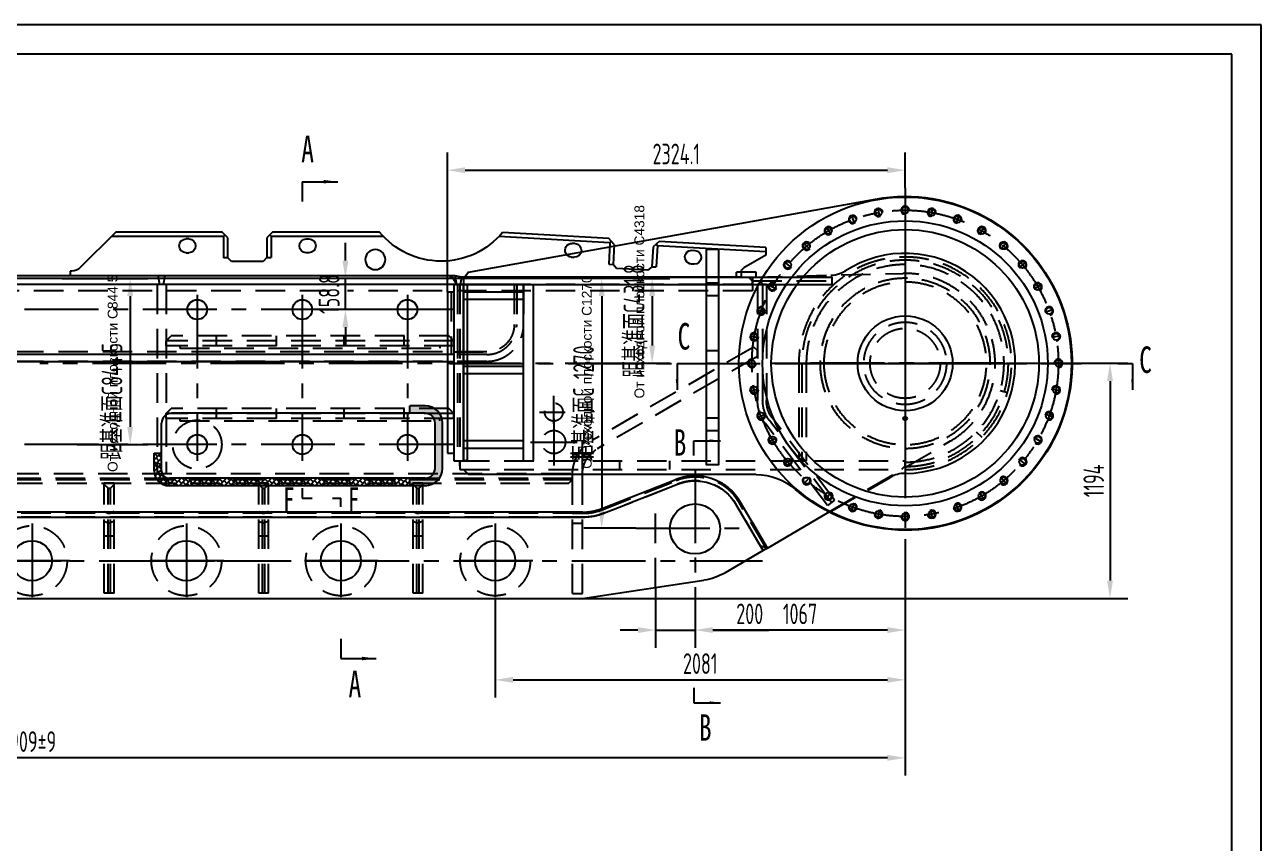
# Model space of a CAD drawing. Header units: millimetres. Extents: x 0 to 12600, y -354 to 8910.
# Drawn here: x 6322 to 12600, y 4751 to 8910 of the extents above; entities that cross this region are included whole.
import ezdxf

# ---------------------------------------------------------------- set-up
doc = ezdxf.new("R2010")
doc.units = ezdxf.units.MM
doc.header["$LTSCALE"] = 300
doc.linetypes.add('F', pattern=[0.75, 0.5, -0.25])
doc.linetypes.add('G', pattern=[2, 1.25, -0.25, 0.25, -0.25])
for name, color, linetype in [('01', 7, 'Continuous'), ('02', 1, 'Continuous'), ('04', 2, 'F'), ('05', 4, 'G'), ('08', 1, 'Continuous'), ('11', 3, 'Continuous')]:
    doc.layers.add(name, color=color, linetype=linetype)
doc.styles.get("Standard").update_dxf_attribs({"font": 'isocp', "width": 0.707, "bigfont": 'intecad.shx'})
doc.dimstyles.new('INTE', dxfattribs={"dimscale": 30, "dimtxt": 3.5, "dimasz": 3, "dimexe": 3, "dimexo": 0, "dimgap": 1, "dimtad": 1, "dimdec": 3, "dimdsep": 46, "dimtxsty": 'Standard', "dimcen": 0, "dimclrd": 1, "dimclre": 1, "dimclrt": 3, "dimaunit": 1, "dimadec": 0, "dimazin": 0, "dimtfac": 1, "dimtdec": 3, "dimtmove": 0, "dimatfit": 0, "dimfxl": 1, "dimarcsym": 0})

# ---------------------------------------------------------------- blocks, each defined once
blk = doc.blocks.new('qwerqwer')
at = {"layer": '01'}
for p, q in [((2543.1, 13184.2), (2275.9, 13289.4)), ((1841.6, 12952.1), (1979.9, 13187.3)), ((2646.9, 13143.3), (2589, 13166.1)), ((9410.6, 13122.1), (2758.6, 13122.1)), ((1841.6, 12952.1), (2033.7, 12839.8)), ((2758.6, 12709.1), (2142.4, 12801.5)), ((8686.6, 12709.1), (2758.6, 12709.1))]:
    blk.add_line(p, q, dxfattribs=at)
for centre, radius, start, end in [((2187.6, 13065.1), 241, 68.51198, 149.5479), ((2758.6, 13427.1), 305, 248.51198, 270), ((2187.6, 13103.1), 305, 239.68437, 261.47489)]:
    blk.add_arc(centre, radius, start, end, dxfattribs=at)
at = {"layer": '05'}
for p, q in [((2187.6, 13366.1), (2187.6, 12764.1)), ((2187.6, 13144.5), (2187.6, 13061.7)), ((2488.6, 13065.1), (1886.6, 13065.1)), ((3201.6, 13042.6), (3201.6, 12757.6)), ((3985.6, 13042.6), (3985.6, 12757.6)), ((4769.6, 13042.6), (4769.6, 12757.6)), ((5553.6, 13042.6), (5553.6, 12757.6)), ((3344.1, 12900.1), (3059.1, 12900.1)), ((4128.1, 12900.1), (3843.1, 12900.1)), ((4912.1, 12900.1), (4627.1, 12900.1)), ((5693.1, 12900.1), (5408.1, 12900.1))]:
    blk.add_line(p, q, dxfattribs=at)
at = {"layer": '05', "color": 4, "linetype": 'G'}
blk.add_line((9413.6, 12900.1), (1844.6, 12900.1), dxfattribs=at)
blk = doc.blocks.new('*D209')
at = {"layer": '08', "color": 1, "lineweight": -2}
for p, q in [((10792, 6296.7), (10792, 5095.3)), ((1882.8, 5981.8), (1882.8, 5095.3)), ((10702, 5185.3), (1972.8, 5185.3))]:
    blk.add_line(p, q, dxfattribs=at)
at = {"layer": '08', "color": 1}
for points in [[(1972.8, 5200.3), (1972.8, 5170.3), (1882.8, 5185.3)], [(10702, 5200.3), (10702, 5170.3), (10792, 5185.3)]]:
    blk.add_solid(points, dxfattribs=at)
at = {"layer": 'Defpoints', "color": 0}
for p in [(10792, 6296.7), (1882.8, 5981.8), (1882.8, 5185.3)]:
    blk.add_point(p, dxfattribs=at)
at = {"layer": '08', "color": 3, "insert": (6337.4, 5267.8), "char_height": 105, "attachment_point": 5}
blk.add_mtext('8909{\\C3;%%p9}', dxfattribs=at)
blk = doc.blocks.new('ewwe')
for p, q in [((2108.2, 14080.3), (7525.2, 14080.3)), ((2439.2, 14125.3), (2413.2, 14080.3)), ((2439.2, 14125.3), (7072.3, 14125.3))]:
    blk.add_line(p, q)
at = {"layer": '04', "color": 2, "linetype": 'F'}
for p, q in [((2121.2, 14080.3), (2121.2, 13877.3)), ((2260.2, 13738.3), (8426.2, 13738.3))]:
    blk.add_line(p, q, dxfattribs=at)
blk.add_arc((2260.2, 13877.3), 139, 180, 270, dxfattribs=at)
blk = doc.blocks.new('55555')
at = {"layer": '04', "color": 2, "linetype": 'F'}
for p, q in [((12461.6, -2661.9), (8702.6, -2661.9)), ((8702.6, -2692.9), (8702.6, -2661.9)), ((12452.5, -2686.9), (8702.6, -2686.9)), ((12450.4, -2692.9), (8702.6, -2692.9)), ((8702.6, -2692.9), (8721.6, -2711.9)), ((12443.4, -2711.9), (12461.6, -2661.9)), ((12443.4, -2711.9), (8721.6, -2711.9))]:
    blk.add_line(p, q, dxfattribs=at)
blk = doc.blocks.new('1q3wwww')
at = {"layer": '01'}
for p, q in [((9065.5, 13221.4), (9606.7, 13252.6)), ((9606.7, 13252.6), (9637.3, 13225.3)), ((9835, 13236.7), (9862.3, 13267.3)), ((9856.5, 13245), (9848.6, 13252)), ((9856.5, 13245), (10419.9, 13277.4)), ((9862.3, 13267.3), (10401.2, 13298.4)), ((11007, 13278.4), (11576.1, 13278.4)), ((11026.5, 13300.4), (11569.6, 13300.4)), ((11398, 13265.4), (11385, 13265.4)), ((11569.6, 13300.4), (11598.1, 13271.7)), ((11576.1, 13278.8), (11575.8, 13170.5)), ((11576.1, 13278.8), (11583.6, 13286.3)), ((11598.1, 13271.7), (11597.8, 13170.5)), ((11795.8, 13270.8), (11825.6, 13300.4)), ((11795.8, 13169.8), (11795.8, 13270.8)), ((11817.8, 13278.4), (11810.7, 13285.6)), ((11817.8, 13278.4), (12387.5, 13278.4)), ((11817.8, 13278.4), (11817.8, 13169.8)), ((11825.6, 13300.4), (12365.5, 13300.4)), ((11995, 13265.4), (12008, 13265.4)), ((12365.5, 13300.4), (12545.9, 13120)), ((9065.5, 13199.4), (9614.9, 13231)), ((9438.5, 13207.8), (9425.5, 13207.1)), ((9614.9, 13231), (9622, 13239)), ((9614.9, 13231), (9621.2, 13123.2)), ((9637.3, 13225.3), (9643.1, 13124.5)), ((9835, 13236.7), (9840.8, 13135.9)), ((9856.5, 13245), (9862.8, 13137.1)), ((10034.5, 13242.2), (10047.5, 13243)), ((11385, 13195.4), (11398, 13195.4)), ((12008, 13195.4), (11995, 13195.4)), ((9429.5, 13137.2), (9442.5, 13138)), ((9643.1, 13124.5), (9621.2, 13123.2)), ((9643.1, 13124.5), (9663.2, 13106.6)), ((9822.9, 13115.8), (9840.8, 13135.9)), ((9862.8, 13137.1), (9840.8, 13135.9)), ((10051.5, 13173.1), (10038.5, 13172.3)), ((11597.8, 13170.5), (11575.8, 13170.5)), ((11597.8, 13170.5), (11616.7, 13151.4)), ((11616.7, 13151.4), (11777.2, 13151.4)), ((11777.2, 13151.4), (11795.8, 13169.8)), ((11795.8, 13169.8), (11817.8, 13169.8)), ((9189.5, 13096.4), (9189.5, 13071.4)), ((9189.5, 13071.4), (10607.5, 13071.4)), ((9663.2, 13106.6), (9822.9, 13115.8)), ((10607.5, 13071.4), (10641.5, 13078.4)), ((10641.5, 13078.4), (12596.5, 13078.4)), ((12588.3, 13102.4), (12596.5, 13102.4)), ((12596.5, 13102.4), (12596.5, 13077.4))]:
    blk.add_line(p, q, dxfattribs=at)
at = {"layer": '01', "color": 7, "linetype": 'Continuous'}
for p, q in [((9065.5, 13221.4), (9065.5, 13183.4)), ((9065.5, 13183.4), (9177.1, 13118))]:
    blk.add_line(p, q, dxfattribs=at)
at = {"layer": '01'}
blk.add_circle((11047.5, 13160.4), 51, dxfattribs=at)
for centre, radius, start, end in [((10713, 13558.4), 406, 219.82054, 320.54596), ((11385, 13230.4), 35, 90, 270), ((11398, 13230.4), 35, 270, 90), ((11995, 13230.4), 35, 90, 270), ((12008, 13230.4), 35, 270, 90), ((9427.5, 13172.2), 35, 93.29936, 273.29936), ((9440.5, 13172.9), 35, 273.29936, 93.29936), ((10036.5, 13207.3), 35, 93.29936, 273.29936), ((10049.5, 13208), 35, 273.29936, 93.29936), ((12588.3, 13162.4), 60, 225, 270)]:
    blk.add_arc(centre, radius, start, end, dxfattribs=at)
at = {"layer": '01', "color": 7, "linetype": 'Continuous'}
blk.add_arc((9164.5, 13096.4), 25, 0, 59.62597, dxfattribs=at)
blk = doc.blocks.new('WREQWRTWQ E')
for p, q in [((5762.2, 13090.2), (5770.1, 13135.2)), ((5770.1, 13135.2), (7405.3, 13135.2)), ((7413.2, 13090.2), (7405.3, 13135.2)), ((5762.2, 13090.2), (7413.2, 13090.2))]:
    blk.add_line(p, q)
blk = doc.blocks.new('53433467755')
blk.add_circle((11104.6, 1421), 101.7)
at = {"layer": '04', "color": 2, "linetype": 'F'}
blk.add_circle((11104.6, 1421), 178, dxfattribs=at)
at = {"layer": '05'}
for p, q in [((11104.6, 1611), (11104.6, 1231)), ((11294.6, 1421), (10914.6, 1421))]:
    blk.add_line(p, q, dxfattribs=at)
blk = doc.blocks.new('*D211')
at = {"layer": '08', "color": 1, "lineweight": -2}
for p, q in [((8467.9, 7551.7), (8467.9, 8260.9)), ((10792, 8079.2), (10792, 8260.9)), ((8557.9, 8170.9), (10702, 8170.9))]:
    blk.add_line(p, q, dxfattribs=at)
at = {"layer": '08', "color": 1}
for points in [[(8557.9, 8185.9), (8557.9, 8155.9), (8467.9, 8170.9)], [(10702, 8185.9), (10702, 8155.9), (10792, 8170.9)]]:
    blk.add_solid(points, dxfattribs=at)
at = {"layer": 'Defpoints', "color": 0}
for p in [(10792, 8170.9), (10792, 8079.2), (8467.9, 7551.7)]:
    blk.add_point(p, dxfattribs=at)
at = {"layer": '08', "color": 3, "insert": (9630, 8253.4), "char_height": 105, "attachment_point": 5}
blk.add_mtext('2324.1', dxfattribs=at)
blk = doc.blocks.new('rewererrere')
at = {"layer": '01'}
blk.add_circle((11298.3, 3260.6), 16.8, dxfattribs=at)
at = {"layer": '02'}
blk.add_arc((11298.3, 3260.6), 21, 260, 170, dxfattribs=at)
at = {"layer": '05'}
blk.add_line((11322.3, 3260.6), (11274.3, 3260.6), dxfattribs=at)
blk = doc.blocks.new('EREERRETERTERTETRT')
at = {"layer": '04', "color": 2, "linetype": 'F'}
for p, q in [((5054.6, 13267.4), (2793.6, 13267.4)), ((2793.6, 13241.4), (2793.6, 13267.4)), ((2793.6, 13267.4), (2793.6, 13241.4)), ((3987.6, 13222.4), (3987.6, 13267.4)), ((4241.6, 13222.4), (4241.6, 13267.4)), ((5054.6, 13267.4), (5054.6, 13222.4)), ((5054.6, 13241.4), (5054.6, 13267.4)), ((2793.6, 13241.4), (2812.6, 13222.4)), ((5054.6, 13222.4), (2812.6, 13222.4))]:
    blk.add_line(p, q, dxfattribs=at)
blk = doc.blocks.new('EWRERTERTE')
for p, q in [((5011, 14725.8), (2943.5, 15097)), ((3550.2, 13697.4), (5010.6, 13697.4)), ((5035.6, 13722.4), (5010.6, 13697.4))]:
    blk.add_line(p, q)
for centre, radius, start, end in [((2793.6, 14262.4), 848, 79.81838, 310.96974), ((5026.6, 14652.4), 10, 90, 180), ((5026.6, 13777.4), 10, 180, 270)]:
    blk.add_arc(centre, radius, start, end)
at = {"layer": '01', "color": 7, "linetype": 'Continuous'}
for p, q in [((5011, 14725.8), (5028.6, 14700.4)), ((5016.6, 14652.4), (5016.6, 13777.4)), ((5035.6, 14662.4), (5035.6, 13767.4))]:
    blk.add_line(p, q, dxfattribs=at)
at = {"layer": '01'}
blk.add_arc((3550.6, 13392.4), 305, 90, 131.22486, dxfattribs=at)
at = {"layer": '05'}
blk.add_line((5105.3, 14262.4), (1900.6, 14262.4), dxfattribs=at)
blk = doc.blocks.new('www')
at = {"layer": '01'}
for radius in [844.5, 724, 679.5]:
    blk.add_circle((10520.3, 10653), radius, dxfattribs=at)
at = {"layer": '05'}
for p, q in [((10520.3, 11542.5), (10520.3, 9763.5)), ((11409.8, 10653), (9630.8, 10653))]:
    blk.add_line(p, q, dxfattribs=at)
blk = doc.blocks.new('*D212')
at = {"layer": '08', "color": 1, "lineweight": -2}
for p, q in [((11685, 7189.7), (11922.1, 7189.7)), ((11832.1, 7099.7), (11832.1, 6085.7)), ((9154, 5995.7), (11922.1, 5995.7))]:
    blk.add_line(p, q, dxfattribs=at)
at = {"layer": '08', "color": 1}
for points in [[(11817.1, 7099.7), (11847.1, 7099.7), (11832.1, 7189.7)], [(11817.1, 6085.7), (11847.1, 6085.7), (11832.1, 5995.7)]]:
    blk.add_solid(points, dxfattribs=at)
at = {"layer": 'Defpoints', "color": 0}
for p in [(11685, 7189.7), (9154, 5995.7), (11832.1, 5995.7)]:
    blk.add_point(p, dxfattribs=at)
at = {"layer": '08', "color": 3, "insert": (11749.6, 6592.7), "char_height": 105, "attachment_point": 5, "rotation": 90}
blk.add_mtext('1194', dxfattribs=at)
blk = doc.blocks.new('*D213')
at = {"layer": '08', "color": 1, "lineweight": -2}
for p, q in [((10792, 6296.7), (10792, 5744.5)), ((9725, 6050.7), (9725, 5744.5)), ((10702, 5834.5), (9815, 5834.5))]:
    blk.add_line(p, q, dxfattribs=at)
at = {"layer": '08', "color": 1}
for points in [[(9815, 5849.5), (9815, 5819.5), (9725, 5834.5)], [(10702, 5849.5), (10702, 5819.5), (10792, 5834.5)]]:
    blk.add_solid(points, dxfattribs=at)
at = {"layer": 'Defpoints', "color": 0}
for p in [(10792, 6296.7), (9725, 6050.7), (9725, 5834.5)]:
    blk.add_point(p, dxfattribs=at)
at = {"layer": '08', "color": 3, "insert": (10258.5, 5917), "char_height": 105, "attachment_point": 5}
blk.add_mtext('1067', dxfattribs=at)
blk = doc.blocks.new('q3tqtq')
at = {"layer": '04', "color": 2, "linetype": 'F'}
for radius in [432, 413]:
    blk.add_circle((3910.1, 4334.9), radius, dxfattribs=at)
at = {"layer": '05'}
blk.add_line((3910.1, 4796.9), (3910.1, 3872.9), dxfattribs=at)
at = {"layer": '05', "color": 4, "linetype": 'G'}
blk.add_line((3414.9, 4334.9), (4392.4, 4334.9), dxfattribs=at)
blk = doc.blocks.new('*D214')
at = {"layer": '08', "color": 1, "lineweight": -2}
for p, q in [((7950.1, 7711.5), (7950.1, 7801.5)), ((9136.9, 7621.5), (7860.1, 7621.5)), ((7950.1, 7462.7), (7950.1, 7621.5)), ((8423, 7462.7), (7860.1, 7462.7)), ((7950.1, 7372.7), (7950.1, 7282.7))]:
    blk.add_line(p, q, dxfattribs=at)
at = {"layer": '08', "color": 1}
for points in [[(7935.1, 7711.5), (7965.1, 7711.5), (7950.1, 7621.5)], [(7935.1, 7372.7), (7965.1, 7372.7), (7950.1, 7462.7)]]:
    blk.add_solid(points, dxfattribs=at)
at = {"layer": 'Defpoints', "color": 0}
for p in [(7950.1, 7621.5), (9136.9, 7621.5), (8423, 7462.7)]:
    blk.add_point(p, dxfattribs=at)
at = {"layer": '08', "color": 3, "insert": (7867.6, 7542.1), "char_height": 105, "attachment_point": 5, "rotation": 90}
blk.add_mtext('158.8', dxfattribs=at)
blk = doc.blocks.new('WWEW W')
for p, q in [((7838.3, 7043.2), (5952.3, 7043.2)), ((5952.3, 7043.2), (5952.3, 7005.2)), ((7838.3, 7043.2), (7831.7, 7005.2)), ((7831.7, 7005.2), (5952.3, 7005.2))]:
    blk.add_line(p, q)
at = {"layer": '04', "color": 2, "linetype": 'F'}
for p, q in [((6311.3, 7005.2), (6311.3, 7043.2)), ((6357.3, 7024.2), (6357.3, 7043.2)), ((6357.3, 7024.2), (5952.3, 7024.2)), ((6357.3, 7024.2), (5952.3, 7024.2)), ((6357.3, 7024.2), (6376.3, 7005.2))]:
    blk.add_line(p, q, dxfattribs=at)
blk = doc.blocks.new('ewewewwwwe')
at = {"layer": '01'}
for centre in [(8196.2, 3792.3), (8196.2, 3106.6)]:
    blk.add_circle(centre, 50, dxfattribs=at)
at = {"layer": '05', "color": 4, "linetype": 'G'}
blk.add_line((8196.2, 3867.6), (8196.2, 3024.8), dxfattribs=at)
blk = doc.blocks.new('wew3tt')
for p, q in [((52.7, 12941.4), (52.7, 12046.4)), ((102.7, 12046.4), (102.7, 12941.4)), ((52.7, 12046.4), (102.7, 12046.4))]:
    blk.add_line(p, q)
at = {"layer": '01'}
blk.add_line((52.7, 12941.4), (102.7, 12941.4), dxfattribs=at)
at = {"layer": '04', "color": 2, "linetype": 'F'}
for p, q in [((71.7, 12941.4), (71.7, 12046.4)), ((83.7, 12941.4), (83.7, 12046.4))]:
    blk.add_line(p, q, dxfattribs=at)
blk = doc.blocks.new('rrrrr')
at = {"layer": '04'}
for p, q in [((6475.6, 9441.5), (5155.6, 9441.5)), ((6475.6, 9453.5), (6475.6, 9441.5))]:
    blk.add_line(p, q, dxfattribs=at)
blk = doc.blocks.new('wwtereer')
at = {"layer": '04', "color": 2, "linetype": 'F'}
for p, q in [((9948.8, 14122.2), (9973.8, 14147.2)), ((9973.8, 14147.2), (11383.8, 14147.2)), ((10201.8, 14147.2), (10201.8, 14097.2)), ((10506.8, 14147.2), (10506.8, 14097.2)), ((10849.8, 14147.2), (10849.8, 14097.2)), ((11154.8, 14147.2), (11154.8, 14097.2)), ((11408.8, 14122.2), (11383.8, 14147.2)), ((9948.8, 14097.2), (9948.8, 14122.2)), ((9948.8, 14122.2), (11408.8, 14122.2)), ((9948.8, 14097.2), (11408.8, 14097.2)), ((11408.8, 14097.2), (11408.8, 14122.2))]:
    blk.add_line(p, q, dxfattribs=at)
blk = doc.blocks.new('335555555')
at = {"layer": '04', "color": 2, "linetype": 'F'}
for p, q in [((6154.1, 8043.3), (6154.1, 7484.3)), ((6154.1, 8043.3), (6204.1, 8043.3)), ((6173.1, 8043.3), (6173.1, 7509.3)), ((6185.1, 8043.3), (6185.1, 7509.3)), ((6204.1, 8043.3), (6204.1, 7484.3)), ((6204.1, 7751.3), (6154.1, 7751.3)), ((6154.1, 7677.5), (6173.1, 7685.3)), ((6185.1, 7685.3), (6173.1, 7685.3)), ((6204.1, 7677.5), (6185.1, 7685.3)), ((6154.1, 7628.5), (6173.1, 7636.3)), ((6185.1, 7636.3), (6173.1, 7636.3)), ((6204.1, 7628.5), (6185.1, 7636.3)), ((6173.1, 7509.3), (6154.1, 7490.3)), ((6154.1, 7484.3), (6204.1, 7484.3)), ((6185.1, 7509.3), (6173.1, 7509.3)), ((6185.1, 7509.3), (6204.1, 7490.3))]:
    blk.add_line(p, q, dxfattribs=at)
blk = doc.blocks.new('WREWRETERTE')
for p, q in [((6030.3, 12945), (6038.2, 12990)), ((6030.3, 12945), (7519.3, 12945)), ((6038.2, 12990), (7511.3, 12990)), ((7519.3, 12945), (7511.3, 12990))]:
    blk.add_line(p, q)
blk = doc.blocks.new('*D215')
at = {"layer": '08', "color": 1, "lineweight": -2}
for p, q in [((9362, 7621.5), (9161.4, 7621.5)), ((9251.4, 7531.5), (9251.4, 6441.7)), ((9424, 6351.7), (9161.4, 6351.7))]:
    blk.add_line(p, q, dxfattribs=at)
at = {"layer": '08', "color": 1}
for points in [[(9236.4, 7531.5), (9266.4, 7531.5), (9251.4, 7621.5)], [(9236.4, 6441.7), (9266.4, 6441.7), (9251.4, 6351.7)]]:
    blk.add_solid(points, dxfattribs=at)
at = {"layer": 'Defpoints', "color": 0}
for p in [(9362, 7621.5), (9251.4, 6351.7), (9424, 6351.7)]:
    blk.add_point(p, dxfattribs=at)
at = {"layer": '08', "color": 3, "insert": (9159.2, 6986.6), "char_height": 105, "attachment_point": 5, "rotation": 90}
blk.add_mtext('距基准面C 1270', dxfattribs=at)
blk = doc.blocks.new('A$C5EAE2814')
blk.add_lwpolyline([(64, 1092), (0, 1092), (0, 0), (64, 0)], close=True)
at = {"layer": '04', "color": 2, "linetype": 'F'}
for p, q in [((64, 921), (0, 921)), ((64, 857), (0, 857)), ((64, 578), (0, 578)), ((64, 514), (0, 514)), ((64, 235), (0, 235)), ((64, 171), (0, 171))]:
    blk.add_line(p, q, dxfattribs=at)
blk = doc.blocks.new('eerrfdrrr')
at = {"layer": '04', "color": 2, "linetype": 'F'}
for p, q in [((-2706.2, 8400.9), (-2687.7, 8419.1)), ((-2687.7, 8419.1), (-2680.7, 8415.1)), ((-2680.7, 8415.1), (-1867.7, 7945.2)), ((-2705.8, 8371.8), (-2706.2, 8400.9)), ((-2705.8, 8371.8), (-1892.7, 7901.9)), ((-1816.8, 7167.3), (-1816.8, 7770.3)), ((-1766.8, 7167.3), (-1766.8, 7770.3)), ((-1816.8, 7573.8), (-1766.8, 7573.8)), ((-1816.8, 7522.8), (-1766.8, 7522.8)), ((-1766.8, 7167.3), (-1816.8, 7167.3))]:
    blk.add_line(p, q, dxfattribs=at)
for radius in [202, 152]:
    blk.add_arc((-1968.8, 7770.3), radius, 0, 59.97472, dxfattribs=at)
blk = doc.blocks.new('wewwewerwerw')
at = {"layer": '04', "color": 2, "linetype": 'F'}
for p, q in [((5391, 4260.9), (5391, 3673.4)), ((5391, 4260.9), (5436, 4260.9)), ((5410, 4260.9), (5410, 3673.4)), ((5436, 4260.9), (5436, 3673.4)), ((5045, 3165.9), (5360.1, 3581.6)), ((5060.1, 3154.4), (5375.3, 3570.1)), ((5080.9, 3138.7), (5396, 3554.4)), ((5045, 3165.9), (5080.9, 3138.7))]:
    blk.add_line(p, q, dxfattribs=at)
for radius in [152, 171, 197]:
    blk.add_arc((5239, 3673.4), radius, 322.83375, 0, dxfattribs=at)
blk = doc.blocks.new('*D216')
at = {"layer": '08', "color": 1, "lineweight": -2}
for p, q in [((9525, 6051.3), (9525, 5744.5)), ((9725, 6051.3), (9725, 5744.5)), ((9435, 5834.5), (9345, 5834.5)), ((9525, 5834.5), (9725, 5834.5)), ((9815, 5834.5), (10100.6, 5834.5))]:
    blk.add_line(p, q, dxfattribs=at)
at = {"layer": '08', "color": 1}
for points in [[(9435, 5849.5), (9435, 5819.5), (9525, 5834.5)], [(9815, 5849.5), (9815, 5819.5), (9725, 5834.5)]]:
    blk.add_solid(points, dxfattribs=at)
at = {"layer": 'Defpoints', "color": 0}
for p in [(9525, 6051.3), (9725, 6051.3), (9725, 5834.5)]:
    blk.add_point(p, dxfattribs=at)
at = {"layer": '08', "color": 3, "insert": (10002.8, 5917.1), "char_height": 105, "attachment_point": 5}
blk.add_mtext('200', dxfattribs=at)
blk = doc.blocks.new('*D217')
at = {"layer": '08', "color": 1, "lineweight": -2}
for p, q in [((9408.9, 7621.5), (9597.4, 7621.5)), ((9507.4, 7531.5), (9507.4, 7279.7)), ((9408.9, 7189.7), (9597.4, 7189.7))]:
    blk.add_line(p, q, dxfattribs=at)
at = {"layer": '08', "color": 1}
for points in [[(9492.4, 7531.5), (9522.4, 7531.5), (9507.4, 7621.5)], [(9492.4, 7279.7), (9522.4, 7279.7), (9507.4, 7189.7)]]:
    blk.add_solid(points, dxfattribs=at)
at = {"layer": 'Defpoints', "color": 0}
for p in [(9408.9, 7621.5), (9408.9, 7189.7), (9507.4, 7189.7)]:
    blk.add_point(p, dxfattribs=at)
at = {"layer": '08', "color": 3, "insert": (9415.2, 7405.6), "char_height": 105, "attachment_point": 5, "rotation": 90}
blk.add_mtext('距基准面C431.8', dxfattribs=at)
blk = doc.blocks.new('*D236')
at = {"layer": '08', "color": 1, "lineweight": -2}
for p, q in [((6512.8, 7621.5), (6947.4, 7621.5)), ((6857.4, 7531.5), (6857.4, 6867)), ((6588.1, 6777), (6947.4, 6777))]:
    blk.add_line(p, q, dxfattribs=at)
at = {"layer": '08', "color": 1}
for points in [[(6842.4, 7531.5), (6872.4, 7531.5), (6857.4, 7621.5)], [(6842.4, 6867), (6872.4, 6867), (6857.4, 6777)]]:
    blk.add_solid(points, dxfattribs=at)
at = {"layer": 'Defpoints', "color": 0}
for p in [(6512.8, 7621.5), (6588.1, 6777), (6857.4, 6777)]:
    blk.add_point(p, dxfattribs=at)
at = {"layer": '08', "color": 3, "insert": (6765.2, 6996.7), "char_height": 105, "attachment_point": 5, "rotation": 90}
blk.add_mtext('距基准面C844.5', dxfattribs=at)
blk = doc.blocks.new('*D240')
at = {"layer": '08', "color": 1, "lineweight": -2}
for p, q in [((10792, 6296.7), (10792, 5491.6)), ((8711, 5996.7), (8711, 5491.6)), ((8801, 5581.6), (10702, 5581.6))]:
    blk.add_line(p, q, dxfattribs=at)
at = {"layer": '08', "color": 1}
for points in [[(8801, 5596.6), (8801, 5566.6), (8711, 5581.6)], [(10702, 5596.6), (10702, 5566.6), (10792, 5581.6)]]:
    blk.add_solid(points, dxfattribs=at)
at = {"layer": 'Defpoints', "color": 0}
for p in [(10792, 6296.7), (8711, 5996.7), (10792, 5581.6)]:
    blk.add_point(p, dxfattribs=at)
at = {"layer": '08', "color": 3, "insert": (9751.5, 5664.1), "char_height": 105, "attachment_point": 5}
blk.add_mtext('2081', dxfattribs=at)
blk = doc.blocks.new('*U276')
at = {"layer": '01'}
for points in [[(415, 292), (25, 292)], [(415, 5), (415, 292)]]:
    blk.add_lwpolyline(points, dxfattribs=at)
at = {"layer": '02'}
for points in [[(420, 297), (0, 297)], [(420, 0), (420, 297)]]:
    blk.add_lwpolyline(points, dxfattribs=at)

msp = doc.modelspace()

# ---------------------------------------------------------------- hatches: boundary and pattern name
at = {"layer": '02'}
h = msp.add_hatch(color=256, dxfattribs=at)
h.paths.add_polyline_path([(8355.0153, 6974.1627), (8278.0153, 6974.1627), (8278.0153, 6959.6627), (8403.407, 6959.6627, 0.146599466)])
h.paths.add_polyline_path([(8403.407, 6959.6627), (8278.0153, 6959.6627), (8278.0153, 6936.1627), (8355.0153, 6936.1627, -0.061468622), (8367.1706, 6934.6627), (8428.4439, 6934.6627, 0.101552066)])
h.paths.add_polyline_path([(8428.4439, 6934.6627), (8367.1706, 6934.6627, -0.212081571), (8399.1486, 6909.6627), (8439.8195, 6909.6627, 0.078510632)])
h.paths.add_polyline_path([(8430.0153, 6909.6627), (8399.1486, 6909.6627, -0.06439205), (8403.6749, 6897.6627), (8430.0153, 6897.6627)])
h.paths.add_polyline_path([(8443.0153, 6886.1627, 0.067684535), (8439.8195, 6909.6627), (8430.0153, 6909.6627), (8430.0153, 6897.6627), (8403.6749, 6897.6627, -0.058084611), (8405.0153, 6886.1627), (8405.0153, 6776.9627), (8443.0153, 6776.9627)])
h.paths.add_polyline_path([(8443.0153, 6776.9627), (8405.0153, 6776.9627), (8405.0153, 6656.1627, -0.134600337), (8398.024, 6630.6627), (8439.2397, 6630.6627, 0.073629969), (8443.0153, 6656.1627)])
h.paths.add_polyline_path([(8439.2397, 6630.6627), (8398.024, 6630.6627, -0.264847128), (8355.0153, 6606.1627), (8278.0153, 6606.1627), (8278.0153, 6605.6627), (8427.083, 6605.6627, 0.079473317)])
h.paths.add_polyline_path([(8422.482, 6599.6627), (8278.0153, 6599.6627), (8278.0153, 6580.6627), (8400.2232, 6580.6627, 0.083722661)])
h.paths.add_polyline_path([(8400.2232, 6580.6627), (8344.0153, 6580.6627), (8344.0153, 6568.1627), (8355.0153, 6568.1627, 0.135704344)])
h.paths.add_polyline_path([(8344.0153, 6580.6627), (8294.0153, 6580.6627), (8294.0153, 6574.6627), (8300.5153, 6568.1627), (8337.5153, 6568.1627), (8344.0153, 6574.6627)])
h.paths.add_polyline_path([(8427.083, 6605.6627), (8278.0153, 6605.6627), (8278.0153, 6599.6627), (8422.482, 6599.6627, 0.021490155)])
h.paths.add_polyline_path([(8315.4903, 6903.2637), (8516.1925, 6903.2637), (8516.1925, 6824.5033), (8315.4903, 6824.5033)], flags=9)
h = msp.add_hatch(dxfattribs=at)
h.set_pattern_fill('AR-B88', color=256, scale=0.1, angle=45, style=0)
h.set_pattern_definition([(45, (271.706, 3670.339), (-14.36841, 14.36841), []), (135, (271.706, 3670.339), (-21.552615, 7.184205), [20.32, -20.32])])
h.paths.add_polyline_path([(8278.0153, 6580.6627), (7560.0153, 6580.6627), (7560.0153, 6568.1627), (8278.0153, 6568.1627)])
h.paths.add_polyline_path([(8278.0153, 6599.6627), (6993.4057, 6599.6627, 0.091141319), (7013.2571, 6580.6627), (8278.0153, 6580.6627)])
h.paths.add_polyline_path([(7510.0153, 6580.6627), (7013.2571, 6580.6627, 0.146460537), (7055.0153, 6568.1627), (7510.0153, 6568.1627)])
h.paths.add_polyline_path([(7560.0153, 6574.6627), (7560.0153, 6580.6627), (7510.0153, 6580.6627), (7510.0153, 6574.6627), (7516.5153, 6568.1627), (7553.5153, 6568.1627)])
h.paths.add_polyline_path([(8278.0153, 6605.6627), (6989.4886, 6605.6627, 0.023583585), (6993.4057, 6599.6627), (8278.0153, 6599.6627)])
h.paths.add_polyline_path([(7017.0153, 6733.1627), (6995.0153, 6733.1627), (6995.0153, 6630.6627), (7019.4942, 6630.6627, -0.091049248), (7017.0153, 6644.1627)])
h.paths.add_polyline_path([(6995.0153, 6733.1627), (6979.0153, 6733.1627), (6979.0153, 6644.1627, 0.044674493), (6980.2239, 6630.6627), (6995.0153, 6630.6627)])
h.paths.add_polyline_path([(7019.4942, 6630.6627), (6980.2239, 6630.6627, 0.088387364), (6989.4886, 6605.6627), (8278.0153, 6605.6627), (8278.0153, 6606.1627), (7055.0153, 6606.1627, -0.311419492)])
msp.add_hatch(color=256, dxfattribs=at).paths.add_polyline_path([(8294.0153, 6580.6627), (8278.0153, 6580.6627), (8278.0153, 6568.1627), (8294.0153, 6568.1627)])
h = msp.add_hatch(color=256, dxfattribs=at)
h.paths.add_polyline_path([(8294.0153, 6574.6627), (8294.0153, 6568.1627), (8300.5153, 6568.1627)])
h.paths.add_polyline_path([(8344.0153, 6574.6627), (8337.5153, 6568.1627), (8344.0153, 6568.1627)])

# ---------------------------------------------------------------- linework, layer by layer
for p, q in [((8500.0153, 7551.6627), (8467.9153, 7551.6627)), ((8500.0153, 7551.6627), (8500.0153, 6732.6627)), ((8355.0153, 6974.1627), (8278.0153, 6974.1627)), ((8278.0153, 6936.1627), (8278.0153, 6974.1627)), ((8355.0153, 6936.1627), (7067.0153, 6936.1627)), ((7017.0153, 6644.1627), (7017.0153, 6886.1627)), ((8405.0153, 6656.1627), (8405.0153, 6886.1627)), ((8443.0153, 6656.1627), (8443.0153, 6886.1627)), ((6979.0153, 6644.1627), (6979.0153, 6733.1627)), ((8467.9153, 6732.6627), (8500.0153, 6732.6627)), ((8355.0153, 6606.1627), (7055.0153, 6606.1627)), ((8355.0153, 6568.1627), (7055.0153, 6568.1627)), ((10092.5965, 6251.2823), (10058.4287, 6260.2353))]:
    msp.add_line(p, q)
for centre, radius, start, end in [((8355.0153, 6886.1627), 88, 0, 90), ((7067.0153, 6886.1627), 50, 90, 180), ((8355.0153, 6886.1627), 50, 0, 90), ((8355.0153, 6656.1627), 88, 270, 0), ((8355.0153, 6656.1627), 50, 270, 0), ((7055.0153, 6644.1627), 76, 180, 270), ((7055.0153, 6644.1627), 38, 180, 270)]:
    msp.add_arc(centre, radius, start, end)
at = {"layer": '01'}
for p, q in [((7731.3153, 8112.2915), (7731.3153, 8012.2915)), ((8473.8665, 7621.4627), (3847.9642, 7621.4627)), ((7034.95, 7634.6627), (7000.0806, 7634.6627)), ((8486.8665, 7634.4627), (8486.8665, 7634.6627)), ((10036.0153, 7652.6627), (9936.0153, 7652.6627)), ((10017.0153, 7589.6627), (10017.0153, 7627.6627)), ((10036.0153, 7627.6627), (10036.0153, 7652.6627)), ((8467.9153, 7551.6627), (8467.9153, 6732.6627)), ((8500.0153, 7234.6627), (2547.0153, 7234.6627)), ((2534.0153, 7199.6627), (8500.0153, 7199.6627)), ((9633.7706, 7189.6627), (9708.7706, 7189.6627)), ((11870.9261, 7189.6627), (11945.9261, 7189.6627)), ((9719.0635, 6721.6191), (9719.0635, 6796.6191)), ((8559.0153, 6694.6627), (8550.0153, 6694.6627)), ((7731.3153, 6556.0753), (7731.3153, 6504.5609)), ((7731.3153, 6504.5609), (7782.0846, 6504.5609)), ((7884.9547, 6504.5609), (7927.0153, 6504.5609)), ((7927.0153, 6460.897), (7927.0153, 6504.5609)), ((7927.0153, 5789.9591), (7927.0153, 5689.9591)), ((9719.0635, 5540.6574), (9719.0635, 5465.6574))]:
    msp.add_line(p, q, dxfattribs=at)
at = {"layer": '01', "color": 7, "linetype": 'Continuous'}
for p, q in [((8855.0153, 7551.6627), (8550.0153, 7551.6627)), ((8855.0153, 6694.6627), (8855.0153, 7589.6627)), ((8905.0153, 6694.6627), (8905.0153, 7589.6627)), ((8855.0153, 7513.6627), (8550.0153, 7513.6627)), ((8855.0153, 7173.6627), (8550.0153, 7173.6627)), ((8855.0153, 7135.6627), (8550.0153, 7135.6627)), ((8855.0153, 6795.6627), (8550.0153, 6795.6627)), ((8855.0153, 6757.6627), (8550.0153, 6757.6627)), ((9256.5812, 6453.1243), (9627.5777, 6599.1742)), ((10092.5667, 6251.3332), (9954.3215, 6486.4762)), ((9154.0153, 6433.6627), (2534.0153, 6433.6627)), ((10092.5965, 6251.2823), (10406.0647, 6434.5822))]:
    msp.add_line(p, q, dxfattribs=at)
msp.add_circle((10792.0153, 7189.6627), 241, dxfattribs=at)
at = {"layer": '01'}
for centre, radius in [((10792.0153, 6909.6627), 9.5217), ((9725.0153, 6348.04), 127)]:
    msp.add_circle(centre, radius, dxfattribs=at)
at = {"layer": '01', "color": 7, "linetype": 'Continuous'}
for centre, radius, start, end in [((10792.0153, 7189.6627), 559, 270, 123.21273165), ((10411.0153, 7789.6627), 152, 271.4468505, 305.3484837), ((9725.0153, 6351.6627), 266, 30.45209553, 111.48801918), ((10792.0153, 6478.6627), 152, 90, 119.9496745)]:
    msp.add_arc(centre, radius, start, end, dxfattribs=at)
at = {"layer": '01'}
msp.add_arc((8473.8665, 7634.4627), 13, 270, 0, dxfattribs=at)
at = {"layer": '02'}
for p, q in [((7731.3153, 8112.2915), (7911.3153, 8112.2915)), ((9633.7706, 7189.6627), (9633.7706, 7054.6627)), ((11945.9261, 7189.6627), (11945.9261, 7054.6627)), ((9719.0635, 6796.6191), (9854.0635, 6796.6191)), ((6979.0153, 6733.1627), (7017.0153, 6733.1627)), ((8278.0153, 6568.1627), (8278.0153, 6606.1627)), ((7927.0153, 5689.9591), (8107.0153, 5689.9591)), ((9719.0635, 5465.6574), (9854.0635, 5465.6574))]:
    msp.add_line(p, q, dxfattribs=at)
at = {"layer": '02', "color": 1, "linetype": 'Continuous'}
msp.add_line((10087.417, 6248.2536), (10092.5965, 6251.2823), dxfattribs=at)
at = {"layer": '02'}
for points in [[(7911.3153, 8112.2915, 0, 18, 0), (7839.3153, 8112.2915, 0, 0, 0)], [(9633.7706, 7054.6627, 0, 13.5, 0), (9633.7706, 7108.6627, 0, 0, 0)], [(11945.9261, 7054.6627, 0, 13.5, 0), (11945.9261, 7108.6627, 0, 0, 0)], [(9854.0635, 6796.6191, 0, 13.5, 0), (9800.0635, 6796.6191, 0, 0, 0)], [(8107.0153, 5689.9591, 0, 18, 0), (8035.0153, 5689.9591, 0, 0, 0)], [(9854.0635, 5465.6574, 0, 13.5, 0), (9800.0635, 5465.6574, 0, 0, 0)]]:
    msp.add_lwpolyline(points, format="xyseb", dxfattribs=at)
at = {"layer": '04'}
for p, q in [((8550.0153, 7617.7023), (8550.0153, 7589.6627)), ((8430.0153, 7278.6627), (8430.0153, 7266.6627)), ((8430.0153, 6897.6627), (8430.0153, 6909.6627))]:
    msp.add_line(p, q, dxfattribs=at)
at = {"layer": '04', "color": 2, "linetype": 'F'}
for p, q in [((9936.0153, 7627.6627), (9936.0153, 7652.6627)), ((10017.0153, 7627.6627), (10780.7327, 7646.5234)), ((10017.0153, 7627.6627), (10414.8533, 7637.7112)), ((10017.0153, 7627.6627), (10017.0153, 7557.6627)), ((10017.0153, 7589.6627), (3403.0153, 7589.6627)), ((7868.7406, 7557.6627), (3403.0153, 7557.6627)), ((6995.0153, 7589.6627), (6995.0153, 6630.6627)), ((7040.0153, 7589.6627), (7040.0153, 6630.6627)), ((10017.0153, 7557.6627), (7960.6721, 7557.6627)), ((8486.8665, 7551.6627), (8486.8665, 7234.6627)), ((8820.0153, 7589.6627), (10017.0153, 7589.6627)), ((8820.0153, 7589.6627), (8820.0153, 7386.6627)), ((8855.0153, 7589.6627), (8855.0153, 7386.6627)), ((8668.0153, 7234.6627), (2502.0153, 7234.6627)), ((8500.0153, 7247.6627), (8668.0153, 7247.6627)), ((8668.0153, 7199.6627), (2534.0153, 7199.6627)), ((10252.0153, 7189.6627), (10252.0153, 6713.6627)), ((10268.0153, 7189.6627), (10268.0153, 6697.6627)), ((10290.0153, 7189.6627), (10290.0153, 6694.6627)), ((11274.5687, 7051.2928), (11311.0966, 7040.8185)), ((10406.0647, 6434.5822), (11022.7007, 6795.1589)), ((11153.1239, 6840.9442), (11180.4588, 6814.5472)), ((10271.0153, 6694.6627), (10252.0153, 6713.6627)), ((10271.0153, 6694.6627), (10290.0153, 6694.6627)), ((9256.5812, 6453.1243), (9627.5777, 6599.1742)), ((9258.779, 6447.5414), (9629.7756, 6593.5912)), ((9258.779, 6447.5414), (9629.7756, 6593.5912)), ((10408.7104, 6433.2358), (10716.131, 6610.3653)), ((9265.7389, 6429.862), (9636.7354, 6575.9118)), ((9525.0153, 6051.2753), (9525.0153, 6497.5407)), ((10058.3149, 6260.2651), (9932.7701, 6473.8058)), ((10084.369, 6253.4381), (9949.1492, 6483.4353)), ((10084.369, 6253.4381), (9949.1492, 6483.4353)), ((10092.5667, 6251.3332), (9954.3215, 6486.4762)), ((9154.0153, 6408.6627), (2502.0153, 6408.6627)), ((9154.0153, 6433.6627), (2534.0153, 6433.6627)), ((9154.0153, 6427.6627), (2534.0153, 6427.6627)), ((10092.5965, 6251.2823), (10058.4287, 6260.2353)), ((10092.5965, 6251.2823), (10058.4287, 6260.2353)), ((10087.417, 6248.2536), (10071.0153, 6238.6627)), ((10087.417, 6248.2536), (10092.5965, 6251.2823))]:
    msp.add_line(p, q, dxfattribs=at)
for centre, radius in [((10792.0153, 7189.6627), 209.5), ((10792.0153, 7189.6627), 178), ((9008.0153, 6942.1627), 46), ((9008.0153, 6789.6627), 59), ((9008.0153, 6789.6627), 59)]:
    msp.add_circle(centre, radius, dxfattribs=at)
at = {"layer": '04'}
msp.add_circle((7197.9153, 6776.9627), 124, dxfattribs=at)
at = {"layer": '04', "color": 2, "linetype": 'F'}
for centre, radius, start, end in [((10792.0153, 7189.6627), 540, 270, 180), ((10792.0153, 7189.6627), 524, 270, 180), ((10792.0153, 7189.6627), 502, 270, 180), ((10792.0153, 7189.6627), 457, 300.31687883, 91.41468445), ((8668.0153, 7386.6627), 152, 270, 0), ((8668.0153, 7386.6627), 187, 270, 0), ((9725.0153, 6351.6627), 266, 30.45209553, 111.48801918), ((9725.0153, 6351.6627), 260, 30.45209553, 111.48801918), ((9725.0153, 6351.6627), 260, 30.45209553, 111.48801918), ((9725.0153, 6351.6627), 241, 30.45209553, 111.48801918), ((9154.0153, 6713.6627), 280, 270, 291.48801918), ((9154.0153, 6713.6627), 280, 270, 291.48801918), ((9154.0153, 6713.6627), 286, 270, 291.48801918), ((9154.0153, 6713.6627), 305, 270, 291.48801918)]:
    msp.add_arc(centre, radius, start, end, dxfattribs=at)
at = {"layer": '05'}
for p, q in [((10792.0153, 7780.1536), (10792.0153, 6595.4228)), ((10792.0153, 7758.0201), (10792.0153, 6702.6627)), ((10305.0153, 7189.6627), (11279.0153, 7189.6627)), ((9008.0153, 6908.6627), (9008.0153, 6670.6627)), ((8889.0153, 6789.6627), (9127.0153, 6789.6627)), ((9725.0153, 6427.798), (9725.0153, 6275.5274)), ((9648.88, 6351.6627), (9801.1507, 6351.6627)), ((9700.7352, 6351.6627), (9749.2955, 6351.6627)), ((9725.0153, 6375.9428), (9725.0153, 6327.3826))]:
    msp.add_line(p, q, dxfattribs=at)
at = {"layer": '05', "color": 4, "linetype": 'G'}
for p, q in [((10792.0153, 7676.6627), (10792.0153, 6702.6627)), ((9440.6158, 7621.4627), (9136.9445, 7621.4627)), ((8496.6556, 7462.6627), (3854.6225, 7462.6627)), ((9440.6158, 7189.6627), (6397.8348, 7189.6627)), ((10206.8977, 7189.6627), (11409.0319, 7189.6627)), ((10305.0153, 7189.6627), (11279.0153, 7189.6627)), ((9008.0153, 6881.4817), (9008.0153, 7024.804)), ((8936.3025, 6942.1627), (9066.4673, 6942.1627)), ((9008.0153, 6908.6627), (9008.0153, 6670.6627)), ((8889.0153, 6789.6627), (9127.0153, 6789.6627)), ((9154.0153, 6668.0443), (9154.0153, 6794.0439)), ((8496.6556, 6776.9627), (3854.6225, 6776.9627)), ((9209.6447, 6732.1678), (9093.4781, 6732.1678)), ((9154.0153, 6649.5391), (9154.0153, 6775.5387)), ((9209.6447, 6713.6627), (9093.4781, 6713.6627)), ((9700.7352, 6351.6627), (9749.2955, 6351.6627)), ((9725.0153, 6375.9428), (9725.0153, 6327.3826))]:
    msp.add_line(p, q, dxfattribs=at)
msp.add_circle((10792.0153, 7189.6627), 778, dxfattribs=at)

# ---------------------------------------------------------------- block references
at = {"xscale": -1}
for name, p in [('EWRERTERTE', (13585.5818, -7072.7379)), ('q3tqtq', (14702.1204, 2854.7852)), ('EREERRETERTERTETRT', (13585.5818, -6572.7379)), ('qwerqwer', (11912.665, -6713.6607))]:
    msp.add_blockref(name, p, dxfattribs=at)
at = {"layer": '01'}
for name, p in [('www', (271.7064, -3463.3657)), ('A$C5EAE2814', (9782.0153, 6675.6627)), ('ewewewwwwe', (-998.2936, 3670.3386)), ('ewewewwwwe', (-464.8936, 3670.3386)), ('ewewewwwwe', (68.5064, 3670.3386)), ('wew3tt', (8447.3202, -5351.715)), ('rewererrere', (271.7064, 3929.1102)), ('53433467755', (-4745.6203, 4765.6521)), ('53433467755', (-3961.6203, 4765.6521)), ('53433467755', (-3177.6203, 4765.6521)), ('53433467755', (-2393.6203, 4765.6521))]:
    msp.add_blockref(name, p, dxfattribs=at)
for name, p, rotation in [('rewererrere', (15829.8652, -2604.6301), 100.0000000000129), ('rewererrere', (14052.5678, -3330.6462), 90), ('rewererrere', (12176.2002, -3737.0081), 79.99999999998707), ('rewererrere', (17454.09, -1581.0193), 110.0000000000048), ('rewererrere', (10257.7749, -3811.3686), 69.99999999999518), ('rewererrere', (18875.8911, -290.9158), 120.0000000000103), ('rewererrere', (8355.5821, -3551.4683), 59.99999999998969), ('rewererrere', (20052.0677, 1226.4812), 130.0000000000094), ('rewererrere', (6527.4192, -2965.2042), 49.99999999999064), ('rewererrere', (20946.8823, 2925.0666), 140.0000000000273), ('rewererrere', (4828.8339, -2070.3896), 39.99999999997265), ('WWEW W', (16373.3544, 14632.8529), 180), ('rewererrere', (21533.1464, 4753.2295), 150.0000000000027), ('rewererrere', (3311.4368, -894.213), 29.99999999999729), ('rewererrere', (21793.0466, 6655.4222), 160.0000000000108), ('rewererrere', (2021.3333, 527.588), 19.99999999998924), ('rewererrere', (21718.6861, 8573.8476), 170.0000000000474), ('rewererrere', (997.7225, 2151.8129), 9.999999999952573), ('rewererrere', (21312.3243, 10450.2152), 180), ('rewererrere', (20586.3081, 12227.5125), 189.9999999999526), ('rewererrere', (-134.6555, 5805.4778), 350.0000000000475), ('rewererrere', (19562.6974, 13851.7374), 199.9999999999893), ('rewererrere', (-209.016, 7723.9032), 340.0000000000108), ('rewererrere', (18272.5939, 15273.5385), 209.9999999999973), ('rewererrere', (50.8843, 9626.0959), 330.0000000000027), ('rewererrere', (16755.1968, 16449.7151), 219.9999999999726), ('rewererrere', (637.1484, 11454.2588), 320.0000000000273), ('rewererrere', (15056.6114, 17344.5296), 229.9999999999907), ('rewererrere', (1531.963, 13152.8442), 310.0000000000094), ('335555555', (12930.1273, 14065.012), 180), ('335555555', (13714.1273, 14065.012), 180), ('335555555', (14498.1273, 14065.012), 180), ('rewererrere', (13228.4485, 17930.7937), 239.9999999999897), ('rewererrere', (2708.1396, 14670.2413), 300.0000000000103), ('rewererrere', (11326.2558, 18190.694), 249.9999999999952), ('rewererrere', (4129.9406, 15960.3448), 290.0000000000048), ('rewererrere', (9407.8304, 18116.3335), 259.9999999999871), ('rewererrere', (7531.4628, 17709.9717), 270), ('rewererrere', (5754.1655, 16983.9555), 280.0000000000129)]:
    msp.add_blockref(name, p, dxfattribs=dict(at, rotation=rotation))
at = {"layer": '01', "xscale": -1}
for name, p in [('1q3wwww', (19149.4865, -5443.7382)), ('WREQWRTWQ E', (12770.2159, -5500.4978)), ('WREWRETERTE', (14546.2712, -5355.3472)), ('wewwewerwerw', (15478.5232, 3328.7765)), ('wwtereer', (18448.7766, -6818.5424)), ('eerrfdrrr', (7336.2571, -1146.627)), ('wwtereer', (18448.7766, -7187.5424)), ('55555', (17805.6527, 9292.5813))]:
    msp.add_blockref(name, p, dxfattribs=at)
at = {"layer": '01', "color": 7, "linetype": 'Continuous', "xscale": -1}
msp.add_blockref('ewwe', (10928.235, -6490.6626), dxfattribs=at)
at = {"layer": '04', "xscale": -1}
for p in [(13585.5818, -2174.8448), (13585.5818, -2543.8448)]:
    msp.add_blockref('rrrrr', p, dxfattribs=at)
at = {"layer": '11', "xscale": 30, "yscale": 30, "zscale": 30}
msp.add_blockref('*U276', (0, 0), dxfattribs=at)

# ---------------------------------------------------------------- texts
at = {"layer": '11', "color": 3, "linetype": 'Continuous'}
for s, insert, char_height, width, attachment_point in [('{\\f黑体|b0|i0|c134|p2;A}', (7725.7898, 8345.6805), 134.4, 77.534, 1), ('{\\f黑体|b0|i0|c134|p2;C}', (9636.5792, 7257.6113), 134.4, 77.534, 7), ('{\\f黑体|b0|i0|c134|p2;C}', (11980.1435, 7138.8922), 134.4, 77.534, 7), ('{\\f黑体|b0|i0|c134|p2;B}', (9616.3328, 6720.4125), 134.4, 77.534, 7), ('{\\f黑体|b0|i0|c134|p2;F}', (7633.7955, 6559.5505), 120.96, 69.78024, 1), ('{\\f黑体|b0|i0|c134|p2;F}', (7962.498, 6559.5505), 120.96, 69.78024, 1), ('{\\f黑体|b0|i0|c134|p2;A}', (7965.9265, 5627.5538), 134.4, 77.534, 1), ('{\\f黑体|b0|i0|c134|p2;B}', (9744.7038, 5406.5836), 134.4, 77.534, 1)]:
    msp.add_mtext(s, dxfattribs=dict(at, insert=insert, char_height=char_height, width=width, attachment_point=attachment_point))
at = {"layer": '11', "char_height": 50, "attachment_point": 1, "rotation": 90}
for s, insert in [('{\\fArial|b0|i0|c204|p34;\\W1;От исходной плоскости С\\fArial|b0|i0|c0|p34;4318}', (9417.6958, 7011.0759)), ('{\\fArial|b0|i0|c204|p34;\\W1;От исходной плоскости С\\fArial|b0|i0|c0|p34;844.\\fArial|b0|i0|c204|p34;5}', (6743.2666, 6637.8139)), ('{\\fArial|b0|i0|c204|p34;\\W1;От исходной плоскости С1\\fArial|b0|i0|c0|p34;270}', (9150.5494, 6653.7703))]:
    msp.add_mtext(s, dxfattribs=dict(at, insert=insert))

# ---------------------------------------------------------------- dimensions: what is measured, and where the dimension line sits
at = {"layer": '08'}
for base, p1, p2, picture, middle in [((10792.0153, 8170.8831), (8467.9153, 7551.6627), (10792.0153, 8079.1627), '*D211', (9629.9653, 8253.3934)), ((10792.0153, 5581.6201), (8711.0153, 5996.6627), (10792.0153, 6296.6627), '*D240', (9751.5153, 5664.1304)), ((9725.0153, 5834.5484), (9525.0153, 6051.2753), (9725.0153, 6051.2753), '*D216', (10002.7986, 5917.0587))]:
    dim = msp.add_linear_dim(base=base, p1=p1, p2=p2, dimstyle='INTE', dxfattribs=at)
    dim.commit()
    dim.dimension.update_dxf_attribs({"geometry": picture, "text_midpoint": middle})
for base, p1, p2, angle, text, picture, middle in [((9507.432, 7189.6627), (9408.9319, 7621.4627), (9408.9319, 7189.6627), 90, '距基准面C431.8', '*D217', (9507.432, 7405.5627)), ((6857.3837, 6776.9627), (6512.8003, 7621.4627), (6588.0894, 6776.9627), 90, '距基准面C844.5', '*D236', (6857.3837, 6996.7491)), ((1882.8153, 5185.3183), (10792.0153, 6296.6627), (1882.8153, 5981.776), 180, '8909{\\C3;%%p9}', '*D209', (6337.4153, 5185.3183))]:
    dim = msp.add_linear_dim(base=base, p1=p1, p2=p2, angle=angle, text=text, dimstyle='INTE', dxfattribs=at)
    dim.commit()
    dim.dimension.update_dxf_attribs({"geometry": picture, "text_midpoint": middle, "dimtype": 160})
dim = msp.add_linear_dim(base=(7950.1208, 7621.4627), p1=(8422.9645, 7462.6627), p2=(9136.9445, 7621.4627), angle=90, dimstyle='INTE', dxfattribs=at)
dim.commit()
dim.dimension.update_dxf_attribs({"geometry": '*D214', "text_midpoint": (7950.1208, 7542.0627), "dimtype": 160})
dim = msp.add_linear_dim(base=(9251.4141, 6351.6627), p1=(9362.0067, 7621.4627), p2=(9424.0153, 6351.6627), angle=90, text='距基准面C 1270', dimstyle='INTE', dxfattribs=at)
dim.commit()
dim.dimension.update_dxf_attribs({"geometry": '*D215', "text_midpoint": (9159.1919, 6986.5627)})
for base, p1, p2, angle, picture, middle in [((11832.1132, 5995.6627), (11685.0153, 7189.6627), (9154.0153, 5995.6627), 90, '*D212', (11749.6132, 6592.6627)), ((9725.0153, 5834.5484), (10792.0153, 6296.6627), (9725.0153, 6050.6627), 180, '*D213', (10258.5153, 5917.0484))]:
    dim = msp.add_linear_dim(base=base, p1=p1, p2=p2, angle=angle, dimstyle='INTE', dxfattribs=at)
    dim.commit()
    dim.dimension.update_dxf_attribs({"geometry": picture, "text_midpoint": middle})

doc.saveas('drawing.dxf')
